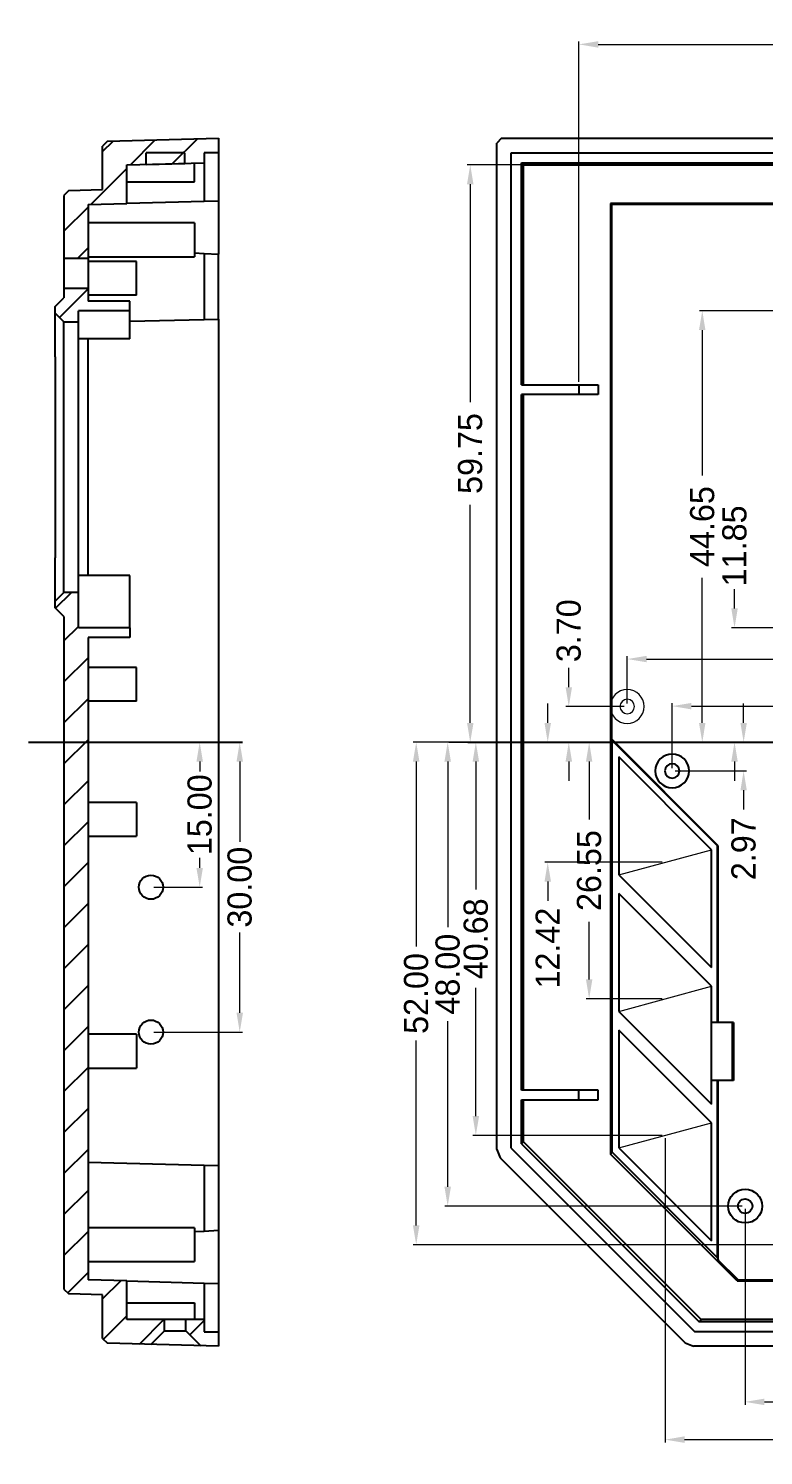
# Model space of a CAD drawing. Extents: x 130 to 318, y -74 to 74.
# Drawn here: x 129.5 to 205.6, y -73.8 to 73.9 of the extents above; entities that cross this region are included whole.
import ezdxf

# ---------------------------------------------------------------- set-up
doc = ezdxf.new("R2010")
doc.units = 0
doc.header["$MEASUREMENT"] = 0
doc.linetypes.add('center', pattern=[0])
doc.linetypes.add('solid', pattern=[0])
doc.layers.get('0').update_dxf_attribs({"linetype": 'solid'})
doc.dimstyles.get("Standard").update_dxf_attribs({"dimtxt": 2.5, "dimasz": 2, "dimexe": 0.3, "dimexo": 0.3, "dimgap": 0.3, "dimtad": 0, "dimzin": 0, "dimdsep": 46, "dimtxsty": 'Standard', "dimcen": 0, "dimclrd": 4, "dimclre": 4, "dimclrt": 3, "dimadec": 0, "dimazin": 0, "dimtfac": 1, "dimtofl": 0, "dimtmove": 0, "dimatfit": 0, "dimfxl": 0, "dimtolj": 1, "dimtzin": 0, "dimlwd": 9, "dimlwe": 9, "dimarcsym": 0})

# ---------------------------------------------------------------- blocks, each defined once
blk = doc.blocks.new('*D10')
at = {"color": 4, "linetype": 'Continuous', "lineweight": 9}
for p, q in [((203.67, -48.3), (203.67, -68.56)), ((240.47, -65.8), (240.47, -68.56)), ((205.67, -68.26), (216.98, -68.26)), ((238.47, -68.26), (227.17, -68.26))]:
    blk.add_line(p, q, dxfattribs=at)
at = {"color": 4, "linetype": 'Continuous', "lineweight": 0}
for points in [[(205.67, -67.93), (205.67, -68.6), (203.67, -68.26)], [(238.47, -67.93), (238.47, -68.6), (240.47, -68.26)]]:
    blk.add_solid(points, dxfattribs=at)
at = {"layer": 'Defpoints', "color": 0, "linetype": 'Continuous', "lineweight": 0}
for p in [(203.67, -48), (240.47, -65.5), (203.67, -68.26)]:
    blk.add_point(p, dxfattribs=at)
at = {"color": 3, "linetype": 'Continuous', "lineweight": 0, "insert": (222.07, -68.26), "char_height": 2.5, "attachment_point": 5}
blk.add_mtext('\\A1;36.80', dxfattribs=at)
blk = doc.blocks.new('*D14')
at = {"color": 4, "linetype": 'Continuous', "lineweight": 9}
for p, q in [((196.12, -2.67), (196.12, 4.04)), ((198.12, 3.74), (213, 3.74)), ((238.47, 3.74), (223.6, 3.74)), ((240.47, -1.36), (240.47, 4.04))]:
    blk.add_line(p, q, dxfattribs=at)
at = {"color": 4, "linetype": 'Continuous', "lineweight": 0}
for points in [[(198.12, 4.07), (198.12, 3.4), (196.12, 3.74)], [(238.47, 4.07), (238.47, 3.4), (240.47, 3.74)]]:
    blk.add_solid(points, dxfattribs=at)
at = {"layer": 'Defpoints', "color": 0, "linetype": 'Continuous', "lineweight": 0}
for p in [(240.47, 3.74), (240.47, -1.66), (196.12, -2.97)]:
    blk.add_point(p, dxfattribs=at)
at = {"color": 3, "linetype": 'Continuous', "lineweight": 0, "insert": (218.3, 3.74), "char_height": 2.5, "attachment_point": 5}
blk.add_mtext('\\A1;44.35', dxfattribs=at)
blk = doc.blocks.new('*D15')
at = {"color": 4, "linetype": 'Continuous', "lineweight": 9}
for p, q in [((191.47, 4), (191.47, 8.91)), ((240.47, 6.6), (240.47, 8.91)), ((193.47, 8.61), (211.09, 8.61)), ((238.47, 8.61), (220.86, 8.61))]:
    blk.add_line(p, q, dxfattribs=at)
at = {"color": 4, "linetype": 'Continuous', "lineweight": 0}
for points in [[(193.47, 8.94), (193.47, 8.28), (191.47, 8.61)], [(238.47, 8.94), (238.47, 8.28), (240.47, 8.61)]]:
    blk.add_solid(points, dxfattribs=at)
at = {"layer": 'Defpoints', "color": 0, "linetype": 'Continuous', "lineweight": 0}
for p in [(240.47, 8.61), (240.47, 6.3), (191.47, 3.7)]:
    blk.add_point(p, dxfattribs=at)
at = {"color": 3, "linetype": 'Continuous', "lineweight": 0, "insert": (215.97, 8.61), "char_height": 2.5, "attachment_point": 5}
blk.add_mtext('\\A1;49.00', dxfattribs=at)
blk = doc.blocks.new('*D21')
at = {"color": 4, "linetype": 'Continuous', "lineweight": 9}
for p, q in [((195.4, -40.98), (195.4, -72.47)), ((240.47, -68.86), (240.47, -72.47)), ((197.4, -72.17), (212.84, -72.17)), ((238.47, -72.17), (223.03, -72.17))]:
    blk.add_line(p, q, dxfattribs=at)
at = {"color": 4, "linetype": 'Continuous', "lineweight": 0}
for points in [[(197.4, -71.83), (197.4, -72.5), (195.4, -72.17)], [(238.47, -71.83), (238.47, -72.5), (240.47, -72.17)]]:
    blk.add_solid(points, dxfattribs=at)
at = {"layer": 'Defpoints', "color": 0, "linetype": 'Continuous', "lineweight": 0}
for p in [(195.4, -40.68), (240.47, -68.56), (240.47, -72.17)]:
    blk.add_point(p, dxfattribs=at)
at = {"color": 3, "linetype": 'Continuous', "lineweight": 0, "insert": (217.93, -72.17), "char_height": 2.5, "attachment_point": 5}
blk.add_mtext('\\A1;45.08', dxfattribs=at)
blk = doc.blocks.new('*D22')
at = {"color": 4, "linetype": 'Continuous', "lineweight": 9}
for p, q in [((183.24, 2), (183.24, 4)), ((175.27, 0), (183.54, 0)), ((195.1, -12.42), (182.94, -12.42)), ((183.24, -14.42), (183.24, -16.42))]:
    blk.add_line(p, q, dxfattribs=at)
at = {"color": 4, "linetype": 'Continuous', "lineweight": 0}
for points in [[(182.91, 2), (183.58, 2), (183.24, 0)], [(182.91, -14.42), (183.58, -14.42), (183.24, -12.42)]]:
    blk.add_solid(points, dxfattribs=at)
at = {"layer": 'Defpoints', "color": 0, "linetype": 'Continuous', "lineweight": 0}
for p in [(174.97, 0), (183.24, -12.42), (195.4, -12.42)]:
    blk.add_point(p, dxfattribs=at)
at = {"color": 3, "linetype": 'Continuous', "lineweight": 0, "insert": (183.24, -21.3), "char_height": 2.5, "attachment_point": 5, "rotation": 90}
blk.add_mtext('\\A1;12.42', dxfattribs=at)
blk = doc.blocks.new('*D23')
at = {"color": 4, "linetype": 'Continuous', "lineweight": 9}
for p, q in [((175.27, 0), (187.83, 0)), ((187.53, -2), (187.53, -7.98)), ((187.53, -24.55), (187.53, -18.58)), ((195.1, -26.55), (187.23, -26.55))]:
    blk.add_line(p, q, dxfattribs=at)
at = {"color": 4, "linetype": 'Continuous', "lineweight": 0}
for points in [[(187.2, -2), (187.86, -2), (187.53, 0)], [(187.2, -24.55), (187.86, -24.55), (187.53, -26.55)]]:
    blk.add_solid(points, dxfattribs=at)
at = {"layer": 'Defpoints', "color": 0, "linetype": 'Continuous', "lineweight": 0}
for p in [(174.97, 0), (187.53, -26.55), (195.4, -26.55)]:
    blk.add_point(p, dxfattribs=at)
at = {"color": 3, "linetype": 'Continuous', "lineweight": 0, "insert": (187.53, -13.28), "char_height": 2.5, "attachment_point": 5, "rotation": 90}
blk.add_mtext('\\A1;26.55', dxfattribs=at)
blk = doc.blocks.new('*D24')
at = {"color": 4, "linetype": 'Continuous', "lineweight": 9}
for p, q in [((175.27, 0), (176.1, 0)), ((175.8, -2), (175.8, -15.25)), ((175.8, -38.68), (175.8, -25.43)), ((195.1, -40.68), (175.5, -40.68))]:
    blk.add_line(p, q, dxfattribs=at)
at = {"color": 4, "linetype": 'Continuous', "lineweight": 0}
for points in [[(175.47, -2), (176.14, -2), (175.8, 0)], [(175.47, -38.68), (176.14, -38.68), (175.8, -40.68)]]:
    blk.add_solid(points, dxfattribs=at)
at = {"layer": 'Defpoints', "color": 0, "linetype": 'Continuous', "lineweight": 0}
for p in [(174.97, 0), (175.8, -40.68), (195.4, -40.68)]:
    blk.add_point(p, dxfattribs=at)
at = {"color": 3, "linetype": 'Continuous', "lineweight": 0, "insert": (175.8, -20.34), "char_height": 2.5, "attachment_point": 5, "rotation": 90}
blk.add_mtext('\\A1;40.68', dxfattribs=at)
blk = doc.blocks.new('*D34')
at = {"color": 4, "linetype": 'Continuous', "lineweight": 9}
for p, q in [((185.42, 5.7), (185.42, 7.7)), ((191.17, 3.7), (185.12, 3.7)), ((176.4, 0), (185.72, 0)), ((185.42, -2), (185.42, -4))]:
    blk.add_line(p, q, dxfattribs=at)
at = {"color": 4, "linetype": 'Continuous', "lineweight": 0}
for points in [[(185.09, 5.7), (185.76, 5.7), (185.42, 3.7)], [(185.09, -2), (185.76, -2), (185.42, 0)]]:
    blk.add_solid(points, dxfattribs=at)
at = {"layer": 'Defpoints', "color": 0, "linetype": 'Continuous', "lineweight": 0}
for p in [(185.42, 3.7), (191.47, 3.7), (176.1, 0)]:
    blk.add_point(p, dxfattribs=at)
at = {"color": 3, "linetype": 'Continuous', "lineweight": 0, "insert": (185.42, 11.54), "char_height": 2.5, "attachment_point": 5, "rotation": 90}
blk.add_mtext('\\A1;3.70', dxfattribs=at)
blk = doc.blocks.new('*D35')
at = {"color": 4, "linetype": 'Continuous', "lineweight": 9}
for p, q in [((203.52, 2), (203.52, 4)), ((196.42, 0), (203.82, 0)), ((196.42, -2.97), (203.82, -2.97)), ((203.52, -4.97), (203.52, -6.97))]:
    blk.add_line(p, q, dxfattribs=at)
at = {"color": 4, "linetype": 'Continuous', "lineweight": 0}
for points in [[(203.19, 2), (203.85, 2), (203.52, 0)], [(203.19, -4.97), (203.85, -4.97), (203.52, -2.97)]]:
    blk.add_solid(points, dxfattribs=at)
at = {"layer": 'Defpoints', "color": 0, "linetype": 'Continuous', "lineweight": 0}
for p in [(196.12, 0), (196.12, -2.97), (203.52, -2.97)]:
    blk.add_point(p, dxfattribs=at)
at = {"color": 3, "linetype": 'Continuous', "lineweight": 0, "insert": (203.52, -11.02), "char_height": 2.5, "attachment_point": 5, "rotation": 90}
blk.add_mtext('\\A1;2.97', dxfattribs=at)
blk = doc.blocks.new('*D38')
at = {"color": 4, "linetype": 'Continuous', "lineweight": 9}
for p, q in [((175.5, 0), (172.59, 0)), ((172.89, -2), (172.89, -19.12)), ((172.89, -46), (172.89, -28.88)), ((203.37, -48), (172.59, -48))]:
    blk.add_line(p, q, dxfattribs=at)
at = {"color": 4, "linetype": 'Continuous', "lineweight": 0}
for points in [[(172.55, -2), (173.22, -2), (172.89, 0)], [(172.55, -46), (173.22, -46), (172.89, -48)]]:
    blk.add_solid(points, dxfattribs=at)
at = {"layer": 'Defpoints', "color": 0, "linetype": 'Continuous', "lineweight": 0}
for p in [(175.8, 0), (172.89, -48), (203.67, -48)]:
    blk.add_point(p, dxfattribs=at)
at = {"color": 3, "linetype": 'Continuous', "lineweight": 0, "insert": (172.89, -24), "char_height": 2.5, "attachment_point": 5, "rotation": 90}
blk.add_mtext('\\A1;48.00', dxfattribs=at)
blk = doc.blocks.new('*D39')
at = {"color": 4, "linetype": 'Continuous', "lineweight": 9}
for p, q in [((176.1, 0), (169.33, 0)), ((169.63, -2), (169.63, -21.12)), ((169.63, -50), (169.63, -30.88)), ((207.17, -52), (169.33, -52))]:
    blk.add_line(p, q, dxfattribs=at)
at = {"color": 4, "linetype": 'Continuous', "lineweight": 0}
for points in [[(169.29, -2), (169.96, -2), (169.63, 0)], [(169.29, -50), (169.96, -50), (169.63, -52)]]:
    blk.add_solid(points, dxfattribs=at)
at = {"layer": 'Defpoints', "color": 0, "linetype": 'Continuous', "lineweight": 0}
for p in [(176.4, 0), (169.63, -52), (207.47, -52)]:
    blk.add_point(p, dxfattribs=at)
at = {"color": 3, "linetype": 'Continuous', "lineweight": 0, "insert": (169.63, -26), "char_height": 2.5, "attachment_point": 5, "rotation": 90}
blk.add_mtext('\\A1;52.00', dxfattribs=at)
blk = doc.blocks.new('*D40')
at = {"color": 4, "linetype": 'Continuous', "lineweight": 9}
for p, q in [((151.36, 0), (146.92, 0)), ((147.22, -2), (147.22, -3.03)), ((147.22, -13), (147.22, -11.97)), ((142.47, -15), (147.52, -15))]:
    blk.add_line(p, q, dxfattribs=at)
at = {"color": 4, "linetype": 'Continuous', "lineweight": 0}
for points in [[(146.88, -2), (147.55, -2), (147.22, 0)], [(146.88, -13), (147.55, -13), (147.22, -15)]]:
    blk.add_solid(points, dxfattribs=at)
at = {"layer": 'Defpoints', "color": 0, "linetype": 'Continuous', "lineweight": 0}
for p in [(151.66, 0), (142.17, -15), (147.22, -15)]:
    blk.add_point(p, dxfattribs=at)
at = {"color": 3, "linetype": 'Continuous', "lineweight": 0, "insert": (147.22, -7.5), "char_height": 2.5, "attachment_point": 5, "rotation": 90}
blk.add_mtext('\\A1;15.00', dxfattribs=at)
blk = doc.blocks.new('*D41')
at = {"color": 4, "linetype": 'Continuous', "lineweight": 9}
for p, q in [((149.47, 0), (151.66, 0)), ((151.36, -2), (151.36, -10.32)), ((151.36, -28), (151.36, -19.68)), ((142.47, -30), (151.66, -30))]:
    blk.add_line(p, q, dxfattribs=at)
at = {"color": 4, "linetype": 'Continuous', "lineweight": 0}
for points in [[(151.03, -2), (151.7, -2), (151.36, 0)], [(151.03, -28), (151.7, -28), (151.36, -30)]]:
    blk.add_solid(points, dxfattribs=at)
at = {"layer": 'Defpoints', "color": 0, "linetype": 'Continuous', "lineweight": 0}
for p in [(149.17, 0), (142.17, -30), (151.36, -30)]:
    blk.add_point(p, dxfattribs=at)
at = {"color": 3, "linetype": 'Continuous', "lineweight": 0, "insert": (151.36, -15), "char_height": 2.5, "attachment_point": 5, "rotation": 90}
blk.add_mtext('\\A1;30.00', dxfattribs=at)
blk = doc.blocks.new('*D43')
at = {"color": 4, "linetype": 'Continuous', "lineweight": 9}
for p, q in [((202.58, 13.85), (202.58, 15.85)), ((208.57, 11.85), (202.28, 11.85)), ((203.22, 0), (202.28, 0)), ((202.58, -2), (202.58, -4))]:
    blk.add_line(p, q, dxfattribs=at)
at = {"color": 4, "linetype": 'Continuous', "lineweight": 0}
for points in [[(202.24, 13.85), (202.91, 13.85), (202.58, 11.85)], [(202.24, -2), (202.91, -2), (202.58, 0)]]:
    blk.add_solid(points, dxfattribs=at)
at = {"layer": 'Defpoints', "color": 0, "linetype": 'Continuous', "lineweight": 0}
for p in [(202.58, 11.85), (208.87, 11.85), (203.52, 0)]:
    blk.add_point(p, dxfattribs=at)
at = {"color": 3, "linetype": 'Continuous', "lineweight": 0, "insert": (202.58, 20.32), "char_height": 2.5, "attachment_point": 5, "rotation": 90}
blk.add_mtext('\\A1;11.85', dxfattribs=at)
blk = doc.blocks.new('*D44')
at = {"color": 4, "linetype": 'Continuous', "lineweight": 9}
for p, q in [((208.57, 44.65), (198.94, 44.65)), ((199.24, 42.65), (199.24, 27.62)), ((199.24, 2), (199.24, 17.02)), ((201.98, 0), (198.94, 0))]:
    blk.add_line(p, q, dxfattribs=at)
at = {"color": 4, "linetype": 'Continuous', "lineweight": 0}
for points in [[(198.9, 42.65), (199.57, 42.65), (199.24, 44.65)], [(198.9, 2), (199.57, 2), (199.24, 0)]]:
    blk.add_solid(points, dxfattribs=at)
at = {"layer": 'Defpoints', "color": 0, "linetype": 'Continuous', "lineweight": 0}
for p in [(199.24, 44.65), (208.87, 44.65), (202.28, 0)]:
    blk.add_point(p, dxfattribs=at)
at = {"color": 3, "linetype": 'Continuous', "lineweight": 0, "insert": (199.24, 22.32), "char_height": 2.5, "attachment_point": 5, "rotation": 90}
blk.add_mtext('\\A1;44.65', dxfattribs=at)
blk = doc.blocks.new('*D47')
at = {"color": 4, "linetype": 'Continuous', "lineweight": 9}
for p, q in [((186.47, 37.3), (186.47, 72.52)), ((240.47, 72.37), (240.47, 72.52)), ((188.47, 72.22), (208.59, 72.22)), ((238.47, 72.22), (218.36, 72.22))]:
    blk.add_line(p, q, dxfattribs=at)
at = {"color": 4, "linetype": 'Continuous', "lineweight": 0}
for points in [[(188.47, 72.55), (188.47, 71.88), (186.47, 72.22)], [(238.47, 72.55), (238.47, 71.88), (240.47, 72.22)]]:
    blk.add_solid(points, dxfattribs=at)
at = {"layer": 'Defpoints', "color": 0, "linetype": 'Continuous', "lineweight": 0}
for p in [(240.47, 72.22), (240.47, 72.07), (186.47, 37)]:
    blk.add_point(p, dxfattribs=at)
at = {"color": 3, "linetype": 'Continuous', "lineweight": 0, "insert": (213.47, 72.22), "char_height": 2.5, "attachment_point": 5}
blk.add_mtext('\\A1;54.00', dxfattribs=at)
blk = doc.blocks.new('*D50')
at = {"color": 4, "linetype": 'Continuous', "lineweight": 9}
for p, q in [((180.42, 59.75), (174.92, 59.75)), ((175.22, 57.75), (175.22, 35.18)), ((175.22, 2), (175.22, 24.58)), ((173.02, 0), (175.52, 0))]:
    blk.add_line(p, q, dxfattribs=at)
at = {"color": 4, "linetype": 'Continuous', "lineweight": 0}
for points in [[(174.89, 57.75), (175.56, 57.75), (175.22, 59.75)], [(174.89, 2), (175.56, 2), (175.22, 0)]]:
    blk.add_solid(points, dxfattribs=at)
at = {"layer": 'Defpoints', "color": 0, "linetype": 'Continuous', "lineweight": 0}
for p in [(175.22, 59.75), (180.72, 59.75), (172.72, 0)]:
    blk.add_point(p, dxfattribs=at)
at = {"color": 3, "linetype": 'Continuous', "lineweight": 0, "insert": (175.22, 29.88), "char_height": 2.5, "attachment_point": 5, "rotation": 90}
blk.add_mtext('\\A1;59.75', dxfattribs=at)

msp = doc.modelspace()

# ---------------------------------------------------------------- linework, layer by layer
at = {"color": 7, "linetype": 'solid'}
for p, q in [((137.172, 61.128), (138.261, 62.216)), ((137.672, 62.201), (137.172, 61.687)), ((137.672, 62.201), (149.172, 62.502)), ((140.049, 59.762), (142.62, 62.33)), ((144.408, 59.876), (146.979, 62.444)), ((149.172, 62.502), (149.172, 61.001)), ((178.471, 62.502), (177.971, 62.002)), ((178.471, 62.502), (294.972, 62.502)), ((137.172, 57.186), (137.172, 61.687)), ((141.672, 59.804), (141.672, 61)), ((145.672, 61), (141.672, 61)), ((145.672, 59.909), (145.672, 61)), ((149.172, 61.001), (147.672, 61.001)), ((147.672, 61.001), (147.672, 59.962)), ((149.172, 61.001), (149.172, 55.999)), ((177.971, -42.142), (177.971, 62.002)), ((179.472, -42.019), (179.472, 61.001)), ((179.472, 61.001), (293.971, 61.001)), ((135.936, 55.653), (139.672, 59.385)), ((139.672, 59.752), (147.672, 59.962)), ((139.672, 55.751), (139.672, 59.752)), ((141.672, 59.804), (145.672, 59.909)), ((146.672, 58), (146.672, 59.935)), ((147.672, 59.962), (147.672, 55.96)), ((180.511, 37), (180.511, 59.962)), ((180.511, 59.962), (292.932, 59.962)), ((180.721, 59.752), (180.511, 59.962)), ((180.721, 37), (180.721, 59.752)), ((180.721, 59.752), (224.475, 59.752)), ((193.475, 59.909), (193.475, 59.804)), ((201.475, 59.909), (193.475, 59.909)), ((201.475, 59.804), (193.475, 59.804)), ((201.475, 59.804), (201.475, 59.909)), ((139.672, 58), (146.672, 58)), ((133.672, 57.094), (133.172, 56.581)), ((133.172, 56.581), (133.172, 46)), ((133.672, 57.094), (137.172, 57.186)), ((133.172, 52.891), (135.672, 55.389)), ((135.672, 55.646), (139.672, 55.751)), ((135.672, 55.646), (135.672, 45.65)), ((147.672, 55.96), (139.672, 55.751)), ((149.172, 55.999), (147.672, 55.96)), ((149.172, 55.999), (149.172, 50.502)), ((189.724, 55.751), (189.724, -42.624)), ((292.722, 55.751), (189.724, 55.751)), ((189.829, 55.646), (189.724, 55.751)), ((189.829, 55.646), (189.829, 0.37)), ((301.12, 55.646), (189.829, 55.646)), ((146.672, 53.75), (135.672, 53.75)), ((146.672, 53.75), (146.672, 52)), ((146.672, 52), (146.672, 50.25)), ((134.573, 50.05), (135.672, 51.148)), ((135.672, 50.25), (146.672, 50.25)), ((146.672, 50.633), (147.672, 50.581)), ((147.672, 50.581), (147.672, 43.76)), ((147.672, 50.581), (149.172, 50.502)), ((149.172, 43.799), (149.172, 50.502)), ((135.672, 50.05), (133.172, 50.05)), ((140.672, 49.75), (135.672, 49.75)), ((140.672, 46.25), (140.672, 49.75)), ((132.272, 45.1), (133.172, 46)), ((132.717, 43.955), (135.672, 46.908)), ((135.672, 46.95), (133.172, 46.95)), ((140.672, 46.25), (135.672, 46.25)), ((132.272, 39.9), (132.272, 45.1)), ((132.272, 44.4), (133.172, 43.5)), ((139.972, 44.65), (134.672, 44.65)), ((134.672, 11.85), (134.672, 44.65)), ((139.972, 45.65), (135.672, 45.65)), ((139.972, 41.75), (139.972, 45.65)), ((133.172, 43.5), (134.672, 43.5)), ((133.172, 15.5), (133.172, 43.5)), ((139.972, 43.559), (147.672, 43.76)), ((147.672, 43.76), (149.172, 43.799)), ((149.172, 43.799), (149.172, -43.799)), ((139.972, 41.75), (134.672, 41.75)), ((135.672, 18.5), (135.672, 41.75)), ((132.272, 39.9), (132.272, 19.1)), ((180.511, 37), (186.475, 37)), ((186.475, 37), (188.475, 37)), ((186.475, 37), (186.475, 36)), ((188.475, 37), (188.475, 36)), ((186.475, 36), (180.511, 36)), ((180.511, -36), (180.511, 36)), ((180.721, -36), (180.721, 36)), ((188.475, 36), (186.475, 36)), ((132.272, 13.9), (132.272, 19.1)), ((135.672, 17.25), (135.672, 18.5)), ((139.972, 17.25), (134.672, 17.25)), ((139.972, 11.85), (139.972, 17.25)), ((133.172, 15.5), (132.272, 14.6)), ((132.308, 13.864), (133.946, 15.5)), ((134.672, 15.5), (133.172, 15.5)), ((134.672, 15.5), (133.172, 15.5)), ((133.172, 13), (132.272, 13.9)), ((133.172, 13), (133.172, -56.581)), ((133.172, 10.486), (134.672, 11.985)), ((139.972, 11.85), (134.672, 11.85)), ((139.972, 11.85), (139.972, 10.85)), ((139.972, 10.85), (135.672, 10.85)), ((135.672, 10.85), (135.672, -55.646)), ((133.172, 6.246), (135.672, 8.743)), ((140.672, 7.75), (135.672, 7.75)), ((140.672, 4.25), (140.672, 7.75)), ((133.172, 2.005), (135.672, 4.503)), ((140.672, 4.25), (135.672, 4.25)), ((133.172, -2.235), (135.672, 0.262)), ((200.9, -10.702), (189.829, 0.37)), ((189.829, 0.37), (189.912, 0.168)), ((200.816, -10.736), (189.912, 0.168)), ((189.912, -42.436), (189.912, 0.168)), ((190.597, -1.518), (190.597, -13.718)), ((200.197, -11.118), (190.597, -1.518)), ((133.172, -6.476), (135.672, -3.978)), ((140.672, -6.219), (135.672, -6.219)), ((140.672, -6.219), (140.672, -7.969)), ((133.172, -10.716), (135.672, -8.219)), ((140.672, -7.969), (140.672, -9.719)), ((135.672, -9.719), (140.672, -9.719)), ((200.197, -23.318), (200.197, -11.118)), ((200.816, -10.736), (200.9, -10.702)), ((200.816, -29), (200.816, -10.736)), ((200.9, -29), (200.9, -10.702)), ((133.172, -14.957), (135.672, -12.459)), ((190.597, -13.718), (200.197, -23.318)), ((190.597, -15.651), (190.597, -27.851)), ((200.197, -25.251), (190.597, -15.651)), ((133.172, -19.197), (135.672, -16.7)), ((133.172, -23.438), (135.672, -20.94)), ((133.172, -27.678), (135.672, -25.181)), ((200.197, -29), (200.197, -25.251)), ((190.597, -27.851), (200.197, -37.451)), ((133.172, -31.919), (135.672, -29.421)), ((200.197, -35), (200.197, -29)), ((200.816, -29), (200.197, -29)), ((200.9, -29), (200.816, -29)), ((202.465, -29), (200.9, -29)), ((202.353, -35), (202.353, -29)), ((202.4, -35), (202.4, -29)), ((202.465, -29), (202.465, -35)), ((140.672, -30.219), (135.672, -30.219)), ((140.672, -30.219), (140.672, -31.969)), ((190.597, -29.785), (190.597, -41.985)), ((200.197, -39.385), (190.597, -29.785)), ((140.672, -31.969), (140.672, -33.719)), ((133.172, -36.159), (135.672, -33.662)), ((135.672, -33.719), (140.672, -33.719)), ((200.816, -35), (200.197, -35)), ((200.197, -37.451), (200.197, -35)), ((200.9, -35), (200.816, -35)), ((200.816, -53.34), (200.816, -35)), ((202.465, -35), (200.9, -35)), ((200.9, -53.591), (200.9, -35)), ((186.475, -36), (180.511, -36)), ((188.475, -36), (186.475, -36)), ((186.475, -37), (186.475, -36)), ((188.475, -37), (188.475, -36)), ((133.172, -40.4), (135.672, -37.903)), ((180.511, -37), (186.475, -37)), ((180.511, -41.566), (180.511, -37)), ((180.721, -41.356), (180.721, -37)), ((186.475, -37), (188.475, -37)), ((200.197, -51.585), (200.197, -39.385)), ((133.172, -44.641), (135.672, -42.143)), ((177.971, -42.142), (178.325, -42.995)), ((179.472, -42.019), (198.454, -61.001)), ((180.721, -41.356), (180.511, -41.566)), ((180.511, -41.566), (198.907, -59.962)), ((199.117, -59.752), (180.721, -41.356)), ((189.912, -42.436), (189.724, -42.624)), ((202.85, -55.751), (189.724, -42.624)), ((200.816, -53.34), (189.912, -42.436)), ((190.597, -41.985), (200.197, -51.585)), ((135.672, -43.446), (147.672, -43.76)), ((147.672, -43.76), (147.672, -50.581)), ((147.672, -43.76), (149.172, -43.799)), ((149.172, -43.799), (149.172, -50.502)), ((178.325, -42.995), (197.477, -62.148)), ((133.172, -48.881), (135.672, -46.384)), ((133.172, -53.122), (135.672, -50.624)), ((146.672, -50.25), (135.672, -50.25)), ((146.672, -50.25), (146.672, -52)), ((146.672, -50.633), (147.672, -50.581)), ((147.672, -50.581), (149.172, -50.502)), ((149.172, -50.502), (149.172, -55.999)), ((146.672, -52), (146.672, -53.75)), ((135.672, -53.75), (146.672, -53.75)), ((200.816, -53.34), (200.9, -53.591)), ((202.955, -55.646), (200.9, -53.591)), ((133.558, -56.977), (135.672, -54.865)), ((139.672, -55.751), (135.672, -55.646)), ((137.172, -57.607), (139.046, -55.734)), ((139.672, -59.752), (139.672, -55.751)), ((139.672, -55.751), (147.672, -55.96)), ((147.672, -55.96), (147.672, -59.962)), ((147.672, -55.96), (149.172, -55.999)), ((149.172, -55.999), (149.172, -61.001)), ((202.85, -55.751), (202.955, -55.646)), ((202.85, -55.751), (292.722, -55.751)), ((202.955, -55.646), (301.12, -55.646)), ((133.172, -56.581), (133.672, -57.094)), ((137.172, -57.186), (133.672, -57.094)), ((137.172, -61.687), (137.172, -57.186)), ((139.672, -58), (146.672, -58)), ((146.672, -58), (146.672, -59.752)), ((137.251, -61.768), (139.672, -59.35)), ((147.672, -59.752), (139.672, -59.752)), ((140.976, -62.287), (143.514, -59.752)), ((143.572, -60.9), (143.572, -59.752)), ((145.772, -60.9), (145.772, -59.752)), ((146.191, -61.318), (147.672, -59.839)), ((147.672, -59.962), (147.672, -61.001)), ((198.907, -59.962), (199.117, -59.752)), ((234.475, -59.962), (198.907, -59.962)), ((224.475, -59.752), (199.117, -59.752)), ((137.172, -61.687), (137.672, -62.201)), ((142.154, -62.318), (143.572, -60.9)), ((143.572, -60.9), (145.772, -60.9)), ((145.772, -60.9), (147.326, -62.453)), ((147.672, -61.001), (149.172, -61.001)), ((149.172, -61.001), (149.172, -62.502)), ((293.971, -61.001), (198.454, -61.001)), ((149.172, -62.502), (137.672, -62.201)), ((197.477, -62.148), (198.331, -62.502)), ((294.972, -62.502), (198.331, -62.502))]:
    msp.add_line(p, q, dxfattribs=at)
at = {"color": 1, "linetype": 'center'}
for p, q in [((129.501, 0), (151.663, 0)), ((174.971, 0), (305.975, 0))]:
    msp.add_line(p, q, dxfattribs=at)
at = {"color": 6, "linetype": 'Continuous', "lineweight": 0}
for p, q in [((190.597, -13.718), (200.197, -11.118)), ((190.597, -27.851), (200.197, -25.251)), ((190.597, -41.985), (200.197, -39.385))]:
    msp.add_line(p, q, dxfattribs=at)
at = {"color": 7, "linetype": 'solid', "lineweight": 0, "extrusion": (0, 0, -1)}
for radius in [1.75, 0.75]:
    msp.add_circle((-191.473, 3.7), radius, dxfattribs=at)
at = {"color": 7, "linetype": 'solid', "extrusion": (0, 0, -1)}
for radius in [1.75, 0.75]:
    msp.add_circle((-196.125, -2.969), radius, dxfattribs=at)
at = {"color": 7, "linetype": 'solid'}
for centre, radius in [((142.172, -15), 1.25), ((142.172, -30), 1.25), ((203.675, -48), 1.75), ((203.675, -48), 0.75)]:
    msp.add_circle(centre, radius, dxfattribs=at)

# ---------------------------------------------------------------- dimensions: what is measured, and where the dimension line sits
at = {"linetype": 'Continuous', "lineweight": 0}
for base, p1, p2, picture, middle in [((240.473, 72.218), (186.475, 37), (240.473, 72.073), '*D47', (213.474, 72.218)), ((240.473, 8.61), (191.473, 3.7), (240.473, 6.3), '*D15', (215.973, 8.61)), ((240.473, 3.736), (196.125, -2.969), (240.473, -1.656), '*D14', (218.299, 3.736)), ((240.473, -72.166), (195.397, -40.685), (240.473, -68.563), '*D21', (217.935, -72.166)), ((203.675, -68.263), (240.473, -65.502), (203.675, -48), '*D10', (222.074, -68.263))]:
    dim = msp.add_linear_dim(base=base, p1=p1, p2=p2, dimstyle='Standard', dxfattribs=at)
    dim.commit()
    dim.dimension.update_dxf_attribs({"geometry": picture, "text_midpoint": middle})
for base, p1, p2, picture, middle in [((175.223, 59.752), (172.716, 0), (180.721, 59.752), '*D50', (175.223, 29.876)), ((199.237, 44.65), (202.277, 0), (208.873, 44.65), '*D44', (199.237, 22.325)), ((202.577, 11.85), (203.519, 0), (208.873, 11.85), '*D43', (202.577, 20.317)), ((185.424, 3.7), (176.105, 0), (191.473, 3.7), '*D34', (185.424, 11.542)), ((203.519, -2.969), (196.125, 0), (196.125, -2.969), '*D35', (203.519, -11.019)), ((147.217, -15), (151.663, 0), (142.172, -15), '*D40', (147.217, -7.5)), ((151.363, -30), (149.172, 0), (142.172, -30), '*D41', (151.363, -15)), ((169.627, -52), (176.405, 0), (207.475, -52), '*D39', (169.627, -26)), ((172.886, -48), (175.805, 0), (203.675, -48), '*D38', (172.886, -24)), ((187.531, -26.551), (174.971, 0), (195.397, -26.551), '*D23', (187.531, -13.276))]:
    dim = msp.add_linear_dim(base=base, p1=p1, p2=p2, angle=90, dimstyle='Standard', dxfattribs=at)
    dim.commit()
    dim.dimension.update_dxf_attribs({"geometry": picture, "text_midpoint": middle})
for base, p1, p2, picture, middle in [((183.244, -12.418), (174.971, 0), (195.397, -12.418), '*D22', (183.244, -21.301)), ((175.8046, -40.6846), (174.9711, 0), (195.3967, -40.6846), '*D24', (175.8046, -20.3423))]:
    dim = msp.add_linear_dim(base=base, p1=p1, p2=p2, angle=90, dimstyle='Standard', dxfattribs=at)
    dim.commit()
    dim.dimension.update_dxf_attribs({"geometry": picture, "text_midpoint": middle, "dimtype": 160})

doc.saveas('drawing.dxf')
